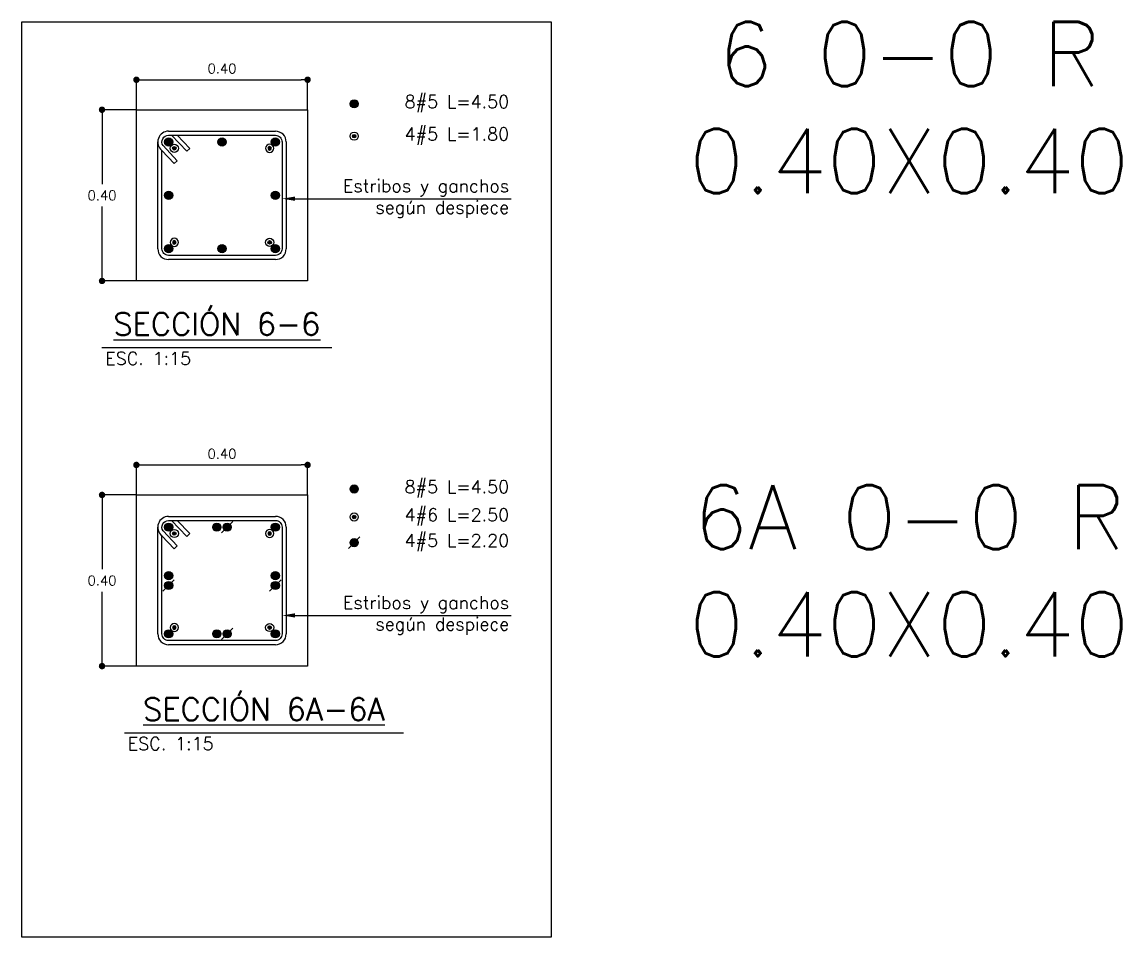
# Model space of a CAD drawing. Header units: millimetres. Extents: x -103 to 209, y -46 to 105.
# Drawn here: x 67.929 to 70.497, y -30.935 to -28.797 of the extents above; entities that cross this region are included whole.
import ezdxf
from ezdxf import colors
from ezdxf.entities.mleader import LeaderData, LeaderLine
from ezdxf.enums import TextEntityAlignment as Align
from ezdxf.math import Vec2, Vec3

# ---------------------------------------------------------------- set-up
doc = ezdxf.new("R2010")
doc.units = ezdxf.units.MM
doc.header["$LTSCALE"] = 0.01
doc.header["$PDMODE"] = 3
for name, color, linetype in [('FC_BORDES', 4, 'Continuous'), ('FC_COTAS', 1, 'Continuous'), ('FC_COTAS @ 15', 1, 'Continuous'), ('FC_ESTRIBOS', 3, 'Continuous'), ('FC_R-200', 5, 'Continuous'), ('FC_R-80', 11, 'Continuous'), ('FC_R-80 @ 15', 11, 'Continuous'), ('FC_REFUERZO 2', 1, 'Continuous')]:
    doc.layers.add(name, color=color, linetype=linetype)
doc.layers.add('FC_HOJA', color=230, linetype='Continuous', plot=False)
doc.layers.add('FC_TEXTO NO IMPRIMIR @ 75', color=252, linetype='Continuous', plot=False)
doc.styles.add('FC_TEXT', font='romans.shx', dxfattribs={"height": 0.002})
doc.styles.add('FC_TEXT1', font='romans.shx')
doc.dimstyles.new('FC_COTAS', dxfattribs={"dimtxt": 0.0015, "dimasz": 0.001, "dimexe": 0, "dimexo": 0, "dimgap": 0.001, "dimtad": 1, "dimtih": 1, "dimtoh": 1, "dimzin": 0, "dimdsep": 46, "dimtxsty": 'FC_TEXT1', "dimblk": 'DOT', "dimcen": 0.09, "dimclrd": 256, "dimclre": 256, "dimclrt": 256, "dimadec": 0, "dimazin": 0, "dimtfac": 1, "dimtix": 1, "dimtmove": 2, "dimatfit": 3, "dimfxl": 1.002, "dimtolj": 1, "dimtzin": 0, "dimlwd": -1, "dimarcsym": 0})

# ---------------------------------------------------------------- blocks, each defined once
blk = doc.blocks.new('*U90')
at = {"layer": 'FC_ESTRIBOS'}
for p, q in [((-0.1247, 0), (0.1247, 0)), ((-0.15, -0.2747), (-0.15, -0.0253)), ((0.15, -0.0253), (0.15, -0.2747)), ((0.1247, -0.3), (-0.1247, -0.3))]:
    blk.add_line(p, q, dxfattribs=at)
blk.add_lwpolyline([(-0.1378, -0.0339, -0.595586), (-0.1247, -0.0096), (0.1247, -0.0096, -0.414214), (0.1404, -0.0253), (0.1404, -0.2747, -0.414214), (0.1247, -0.2904), (-0.1247, -0.2904, -0.414214), (-0.1404, -0.2747), (-0.1404, -0.0452)], format="xyb", dxfattribs=at)
for points in [[(-0.1182, -0.0096), (-0.0818, -0.047), (-0.0749, -0.0403), (-0.1048, -0.0096)], [(-0.1404, -0.0452), (-0.1115, -0.0757), (-0.1045, -0.0691), (-0.1378, -0.0339)]]:
    blk.add_lwpolyline(points, dxfattribs=at)
for centre, start, end in [((0.1247, -0.0253), 360, 90), ((-0.1247, -0.0253), 90, 231.6004), ((-0.1247, -0.2747), 180, 270), ((0.1247, -0.2747), 270, 360)]:
    blk.add_arc(centre, 0.0253, start, end, dxfattribs=at)
blk = doc.blocks.new('*U15')
h = blk.add_hatch(color=256)
h.dxf.hatch_style = 1
edge = h.paths.add_edge_path()
edge.add_arc((0, 0), 0.0119, 0, 360, ccw=False)
blk.add_circle((0, 0), 0.0119)
blk = doc.blocks.new('*U23')
at = {"layer": 'FC_R-200', "color": 4, "ltscale": 1.5}
blk.add_lwpolyline([(-0.0179, 0), (0.0179, 0)], dxfattribs=at)
at = {"layer": 'FC_R-200', "ltscale": 1.5, "style": 'FC_TEXT1'}
blk.add_attdef('%%UTÍTULO', text='', height=0.0035, dxfattribs=at).set_placement((0, 0.00366), align=Align.MIDDLE_CENTER)
at = {"layer": 'FC_R-80', "ltscale": 1.5, "style": 'FC_TEXT1'}
blk.add_attdef('ESCALA', text='', height=0.002, dxfattribs=at).set_placement((-0.01738, -0.0017), align=Align.MIDDLE_LEFT)
blk = doc.blocks.new('_Dot')
at = {"color": 0, "linetype": 'ByBlock', "lineweight": -2}
blk.add_line((-0.5, 0), (-1, 0), dxfattribs=at)
at = {"color": 0, "linetype": 'ByBlock', "const_width": 0.5}
blk.add_lwpolyline([(-0.25, 0, 1), (0.25, 0, 1)], format="xyb", close=True, dxfattribs=at)
blk = doc.blocks.new('*D95')
at = {"layer": 'Defpoints', "color": 0, "ltscale": 0.6, "transparency": 16777216}
for p in [(68.5964, -28.9323), (68.1964, -29.0024), (68.5964, -29.0024)]:
    blk.add_point(p, dxfattribs=at)
at = {"layer": 'FC_COTAS', "lineweight": -2, "ltscale": 0.6, "transparency": 16777216}
for p, q in [((68.1964, -29.0024), (68.1964, -28.9323)), ((68.5964, -29.0024), (68.5964, -28.9323))]:
    blk.add_line(p, q, dxfattribs=at)
at = {"layer": 'FC_COTAS', "ltscale": 0.6, "transparency": 16777216}
blk.add_line((68.2114, -28.9323), (68.5814, -28.9323), dxfattribs=at)
at = {"layer": 'FC_COTAS', "ltscale": 0.6, "transparency": 16777216, "xscale": 0.015, "yscale": 0.015, "zscale": 0.015, "rotation": 180}
blk.add_blockref('_Dot', (68.1964, -28.9323), dxfattribs=at)
at = {"layer": 'FC_COTAS', "ltscale": 0.6, "transparency": 16777216, "xscale": 0.015, "yscale": 0.015, "zscale": 0.015}
blk.add_blockref('_Dot', (68.5964, -28.9323), dxfattribs=at)
at = {"layer": 'FC_COTAS', "ltscale": 0.6, "transparency": 16777216, "insert": (68.3964, -28.9061), "char_height": 0.0225, "attachment_point": 5, "style": 'FC_TEXT1'}
blk.add_mtext('\\A1;0.40', dxfattribs=at)
blk = doc.blocks.new('*D96')
at = {"layer": 'Defpoints', "color": 0, "ltscale": 0.6, "transparency": 16777216}
for p in [(68.1964, -29.0024), (68.1161, -29.4024), (68.1964, -29.4024)]:
    blk.add_point(p, dxfattribs=at)
at = {"layer": 'FC_COTAS', "lineweight": -2, "ltscale": 0.6, "transparency": 16777216}
for p, q in [((68.1964, -29.0024), (68.1161, -29.0024)), ((68.1964, -29.4024), (68.1161, -29.4024))]:
    blk.add_line(p, q, dxfattribs=at)
at = {"layer": 'FC_COTAS', "ltscale": 0.6, "transparency": 16777216}
for p, q in [((68.1161, -29.0174), (68.1161, -29.1761)), ((68.1161, -29.3874), (68.1161, -29.2286))]:
    blk.add_line(p, q, dxfattribs=at)
at = {"layer": 'FC_COTAS', "ltscale": 0.6, "transparency": 16777216, "xscale": 0.015, "yscale": 0.015, "zscale": 0.015}
for p, rotation in [((68.1161, -29.0024), 90), ((68.1161, -29.4024), 270)]:
    blk.add_blockref('_Dot', p, dxfattribs=dict(at, rotation=rotation))
at = {"layer": 'FC_COTAS', "ltscale": 0.6, "transparency": 16777216, "insert": (68.1161, -29.2024), "char_height": 0.0225, "attachment_point": 5, "style": 'FC_TEXT1'}
blk.add_mtext('\\A1;0.40', dxfattribs=at)
blk = doc.blocks.new('*U101')
h = blk.add_hatch(color=256)
h.dxf.hatch_style = 1
edge = h.paths.add_edge_path()
edge.add_arc((0, 0), 0.0119, 0, 360, ccw=False)
at = {"ltscale": 0.35}
blk.add_line((0.0166, 0.0166), (-0.0166, -0.0166), dxfattribs=at)
blk.add_circle((0, 0), 0.0119)
blk = doc.blocks.new('*U102')
at = {"layer": 'FC_R-200', "color": 4, "ltscale": 1.5}
blk.add_lwpolyline([(-0.02174, 0), (0.02174, 0)], dxfattribs=at)
at = {"layer": 'FC_R-200', "ltscale": 1.5, "style": 'FC_TEXT1'}
blk.add_attdef('%%UTÍTULO', text='', height=0.0035, dxfattribs=at).set_placement((0, 0.00366), align=Align.MIDDLE_CENTER)
at = {"layer": 'FC_R-80', "ltscale": 1.5, "style": 'FC_TEXT1'}
blk.add_attdef('ESCALA', text='', height=0.002, dxfattribs=at).set_placement((-0.02121, -0.0017), align=Align.MIDDLE_LEFT)
blk = doc.blocks.new('*D97')
at = {"layer": 'Defpoints', "color": 0, "ltscale": 0.6, "transparency": 16777216}
for p in [(68.5964, -29.8323), (68.1964, -29.9024), (68.5964, -29.9024)]:
    blk.add_point(p, dxfattribs=at)
at = {"layer": 'FC_COTAS', "lineweight": -2, "ltscale": 0.6, "transparency": 16777216}
for p, q in [((68.1964, -29.9024), (68.1964, -29.8323)), ((68.5964, -29.9024), (68.5964, -29.8323))]:
    blk.add_line(p, q, dxfattribs=at)
at = {"layer": 'FC_COTAS', "ltscale": 0.6, "transparency": 16777216}
blk.add_line((68.2114, -29.8323), (68.5814, -29.8323), dxfattribs=at)
at = {"layer": 'FC_COTAS', "ltscale": 0.6, "transparency": 16777216, "xscale": 0.015, "yscale": 0.015, "zscale": 0.015, "rotation": 180}
blk.add_blockref('_Dot', (68.1964, -29.8323), dxfattribs=at)
at = {"layer": 'FC_COTAS', "ltscale": 0.6, "transparency": 16777216, "xscale": 0.015, "yscale": 0.015, "zscale": 0.015}
blk.add_blockref('_Dot', (68.5964, -29.8323), dxfattribs=at)
at = {"layer": 'FC_COTAS', "ltscale": 0.6, "transparency": 16777216, "insert": (68.3964, -29.8061), "char_height": 0.0225, "attachment_point": 5, "style": 'FC_TEXT1'}
blk.add_mtext('\\A1;0.40', dxfattribs=at)
blk = doc.blocks.new('*D98')
at = {"layer": 'Defpoints', "color": 0, "ltscale": 0.6, "transparency": 16777216}
for p in [(68.1964, -29.9024), (68.1161, -30.3024), (68.1964, -30.3024)]:
    blk.add_point(p, dxfattribs=at)
at = {"layer": 'FC_COTAS', "lineweight": -2, "ltscale": 0.6, "transparency": 16777216}
for p, q in [((68.1964, -29.9024), (68.1161, -29.9024)), ((68.1964, -30.3024), (68.1161, -30.3024))]:
    blk.add_line(p, q, dxfattribs=at)
at = {"layer": 'FC_COTAS', "ltscale": 0.6, "transparency": 16777216}
for p, q in [((68.1161, -29.9174), (68.1161, -30.0761)), ((68.1161, -30.2874), (68.1161, -30.1286))]:
    blk.add_line(p, q, dxfattribs=at)
at = {"layer": 'FC_COTAS', "ltscale": 0.6, "transparency": 16777216, "xscale": 0.015, "yscale": 0.015, "zscale": 0.015}
for p, rotation in [((68.1161, -29.9024), 90), ((68.1161, -30.3024), 270)]:
    blk.add_blockref('_Dot', p, dxfattribs=dict(at, rotation=rotation))
at = {"layer": 'FC_COTAS', "ltscale": 0.6, "transparency": 16777216, "insert": (68.1161, -30.1024), "char_height": 0.0225, "attachment_point": 5, "style": 'FC_TEXT1'}
blk.add_mtext('\\A1;0.40', dxfattribs=at)
blk = doc.blocks.new('*U99')
h = blk.add_hatch(color=256)
h.dxf.hatch_style = 1
edge = h.paths.add_edge_path()
edge.add_arc((0, 0), 0.00516, 0, 360)
for radius in [0.0119, 0.00516]:
    blk.add_circle((0, 0), radius)

msp = doc.modelspace()

# ---------------------------------------------------------------- linework, layer by layer
at = {"layer": 'FC_BORDES', "color": 4, "ltscale": 0.6}
for points in [[(68.1964, -29.0024), (68.5964, -29.0024), (68.5964, -29.4024), (68.1964, -29.4024)], [(68.1964, -29.9024), (68.5964, -29.9024), (68.5964, -30.3024), (68.1964, -30.3024)]]:
    msp.add_lwpolyline(points, close=True, dxfattribs=at)
at = {"layer": 'FC_HOJA', "ltscale": 0.6}
msp.add_lwpolyline([(67.9291, -28.7973), (69.1651, -28.7973), (69.1651, -30.9354), (67.9291, -30.9354)], close=True, dxfattribs=at)

# ---------------------------------------------------------------- block references
at = {"layer": 'FC_ESTRIBOS'}
for p in [(68.3964, -29.0524), (68.3964, -29.9524)]:
    msp.add_blockref('*U90', p, dxfattribs=at)
at = {"layer": 'FC_R-200', "xscale": 15, "yscale": 15, "zscale": 15}
for name, p, values in [('*U23', (68.3844, -29.558), {'%%UTÍTULO': '%%USECCIÓN 6-6', 'ESCALA': 'ESC. 1:15'}), ('*U102', (68.4944, -30.458), {'%%UTÍTULO': '%%USECCIÓN 6A-6A', 'ESCALA': 'ESC. 1:15'})]:
    msp.add_blockref(name, p, dxfattribs=at).add_auto_attribs(values)
at = {"layer": 'FC_REFUERZO 2', "ltscale": 0.9, "yscale": 0.8, "zscale": 0.8}
for name, p, xscale in [('*U15', (68.7051, -28.9884), 0.8), ('*U99', (68.7051, -29.0642), 0.8), ('*U15', (68.2717, -29.0777), 0.8), ('*U99', (68.285, -29.0925), 0.8), ('*U15', (68.3964, -29.0777), 0.8), ('*U99', (68.5077, -29.0925), -0.8), ('*U15', (68.521, -29.0777), 0.8), ('*U15', (68.2717, -29.2024), 0.8), ('*U15', (68.521, -29.2024), 0.8), ('*U15', (68.2717, -29.327), 0.8), ('*U15', (68.3964, -29.327), 0.8), ('*U15', (68.521, -29.327), 0.8), ('*U15', (68.7051, -29.8884), 0.8), ('*U101', (68.4083, -29.9777), 0.8), ('*U99', (68.7051, -29.9539), 0.8), ('*U15', (68.2717, -29.9777), 0.8), ('*U99', (68.285, -29.9925), 0.8), ('*U15', (68.3844, -29.9777), 0.8), ('*U99', (68.5077, -29.9925), -0.8), ('*U15', (68.521, -29.9777), 0.8), ('*U101', (68.7051, -30.0139), 0.8), ('*U15', (68.2717, -30.0909), 0.8), ('*U15', (68.521, -30.0909), 0.8), ('*U101', (68.2717, -30.1139), 0.8), ('*U101', (68.521, -30.1139), 0.8), ('*U15', (68.2717, -30.227), 0.8), ('*U15', (68.3844, -30.227), 0.8), ('*U101', (68.4083, -30.227), 0.8), ('*U15', (68.521, -30.227), 0.8)]:
    msp.add_blockref(name, p, dxfattribs=dict(at, xscale=xscale))
at = {"layer": 'FC_REFUERZO 2', "ltscale": 0.9, "yscale": 0.8, "zscale": 0.8, "rotation": 180}
for p, xscale in [((68.285, -29.3123), -0.8), ((68.5077, -29.3123), 0.8), ((68.285, -30.2123), -0.8), ((68.5077, -30.2123), 0.8)]:
    msp.add_blockref('*U99', p, dxfattribs=dict(at, xscale=xscale))

# ---------------------------------------------------------------- texts
at = {"layer": 'FC_R-80 @ 15', "char_height": 0.03, "attachment_point": 6, "style": 'FC_TEXT'}
for s, insert, width in [('8#5 L=4.50', (69.0673, -28.9884), 0.274586), ('4#5 L=1.80', (69.0673, -29.0642), 0.274586), ('Estribos y ganchos según despiece', (69.0673, -29.2102), 0.460185), ('8#5 L=4.50', (69.0673, -29.8884), 0.274586), ('4#6 L=2.50', (69.0673, -29.9539), 0.274586), ('4#5 L=2.20', (69.0673, -30.0139), 0.274586), ('Estribos y ganchos según despiece', (69.0673, -30.1839), 0.460185)]:
    msp.add_mtext(s, dxfattribs=dict(at, insert=insert, width=width))
at = {"layer": 'FC_TEXTO NO IMPRIMIR @ 75', "char_height": 0.15, "width": 1.408643, "attachment_point": 2, "style": 'FC_TEXT'}
for s, insert in [('6 0-0 R\\P0.40X0.40', (70.0018, -28.7973)), ('6A 0-0 R\\P0.40X0.40', (70.0018, -29.8795))]:
    msp.add_mtext(s, dxfattribs=dict(at, insert=insert))

# ---------------------------------------------------------------- dimensions: what is measured, and where the dimension line sits
at = {"layer": 'FC_COTAS @ 15', "ltscale": 0.6}
for base, p1, p2, picture, middle in [((68.5964, -28.9323), (68.1964, -29.0024), (68.5964, -29.0024), '*D95', (68.3964, -28.9061)), ((68.5964, -29.8323), (68.1964, -29.9024), (68.5964, -29.9024), '*D97', (68.3964, -29.8061))]:
    dim = msp.add_linear_dim(base=base, p1=p1, p2=p2, dimstyle='FC_COTAS', override={"dimscale": 15, "dimtix": 1, "dimtofl": 1, "dimtmove": 2, "dimatfit": 3}, dxfattribs=at)
    dim.commit()
    dim.dimension.update_dxf_attribs({"geometry": picture, "text_midpoint": middle})
for base, p1, p2, picture, middle in [((68.1161, -29.4024), (68.1964, -29.0024), (68.1964, -29.4024), '*D96', (68.1161, -29.2024)), ((68.1161, -30.3024), (68.1964, -29.9024), (68.1964, -30.3024), '*D98', (68.1161, -30.1024))]:
    dim = msp.add_linear_dim(base=base, p1=p1, p2=p2, angle=90, dimstyle='FC_COTAS', override={"dimscale": 15, "dimtix": 1, "dimtofl": 1, "dimtmove": 2, "dimatfit": 3}, dxfattribs=at)
    dim.commit()
    dim.dimension.update_dxf_attribs({"geometry": picture, "text_midpoint": middle})

# ---------------------------------------------------------------- leaders
ml = msp.add_multileader_mtext('Standard', dxfattribs=at)
ml.set_content('', color=11, style='FC_TEXT1')
ml.set_leader_properties()
ml.build(insert=Vec2(0, 0))
ml.multileader.update_dxf_attribs({"text_left_attachment_type": 6, "text_right_attachment_type": 6, "dogleg_length": 0.008, "arrow_head_size": 0.03, "scale": 15})
ctx = ml.context
ctx.base_point, ctx.scale, ctx.char_height, ctx.arrow_head_size, ctx.landing_gap_size, ctx.plane_origin = Vec3(69.0571, -29.2102), 15, 0.03, 0.03, 0.015, Vec3(59.4393, -29.9486)
ctx.left_attachment, ctx.right_attachment = 6, 6
notes = []
notes.append((ctx, [(0, (1, 1, 0), (68.6586, -29.2102), (1, 0), 0.3984, [(2, [(68.5368, -29.2102)], 0, [])])]))
ctx.mtext.insert, ctx.mtext.flow_direction = Vec3(69.0721, -29.1802), 5
ml = msp.add_multileader_mtext('Standard', dxfattribs=at)
ml.set_content('', color=11, style='FC_TEXT1')
ml.set_leader_properties()
ml.build(insert=Vec2(0, 0))
ml.multileader.update_dxf_attribs({"text_left_attachment_type": 6, "text_right_attachment_type": 6, "dogleg_length": 0.008, "arrow_head_size": 0.03, "scale": 15})
ctx = ml.context
ctx.base_point, ctx.scale, ctx.char_height, ctx.arrow_head_size, ctx.landing_gap_size, ctx.plane_origin = Vec3(69.0571, -30.1839), 15, 0.03, 0.03, 0.015, Vec3(59.4393, -30.9223)
ctx.left_attachment, ctx.right_attachment = 6, 6
notes.append((ctx, [(0, (1, 1, 0), (68.6586, -30.1839), (1, 0), 0.3984, [(2, [(68.5368, -30.1839)], 0, [])])]))
ctx.mtext.insert, ctx.mtext.flow_direction = Vec3(69.0721, -30.1539), 5
for ctx, leaders in notes:
    for number, flags, end, landing, length, lines in leaders:
        leader = LeaderData()
        leader.index, (leader.has_last_leader_line, leader.has_dogleg_vector, leader.attachment_direction) = number, flags
        leader.last_leader_point, leader.dogleg_vector, leader.dogleg_length = Vec3(end), Vec3(landing), length
        for number, points, colour, breaks in lines:
            line = LeaderLine()
            line.index, line.vertices, line.color, line.breaks = number, Vec3.list(points), colors.encode_raw_color(colour), breaks
            leader.lines.append(line)
        ctx.leaders.append(leader)

doc.saveas('drawing.dxf')
